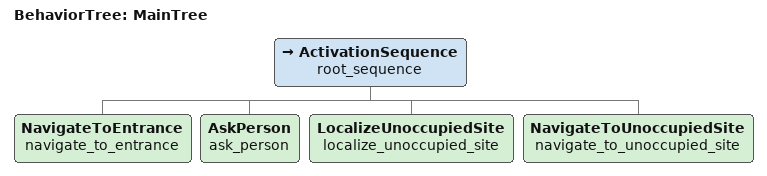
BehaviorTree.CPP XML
<root main_tree_to_execute = "MainTree" >
     <BehaviorTree ID="MainTree">
        <ActivationSequence name="root_sequence">
            <NavigateToEntrance             name="navigate_to_entrance"/>
            <AskPerson                      name="ask_person"/>
            <LocalizeUnoccupiedSite         name="localize_unoccupied_site"/>
            <NavigateToUnoccupiedSite       name="navigate_to_unoccupied_site"/>
        </ActivationSequence>
     </BehaviorTree>
 </root>
